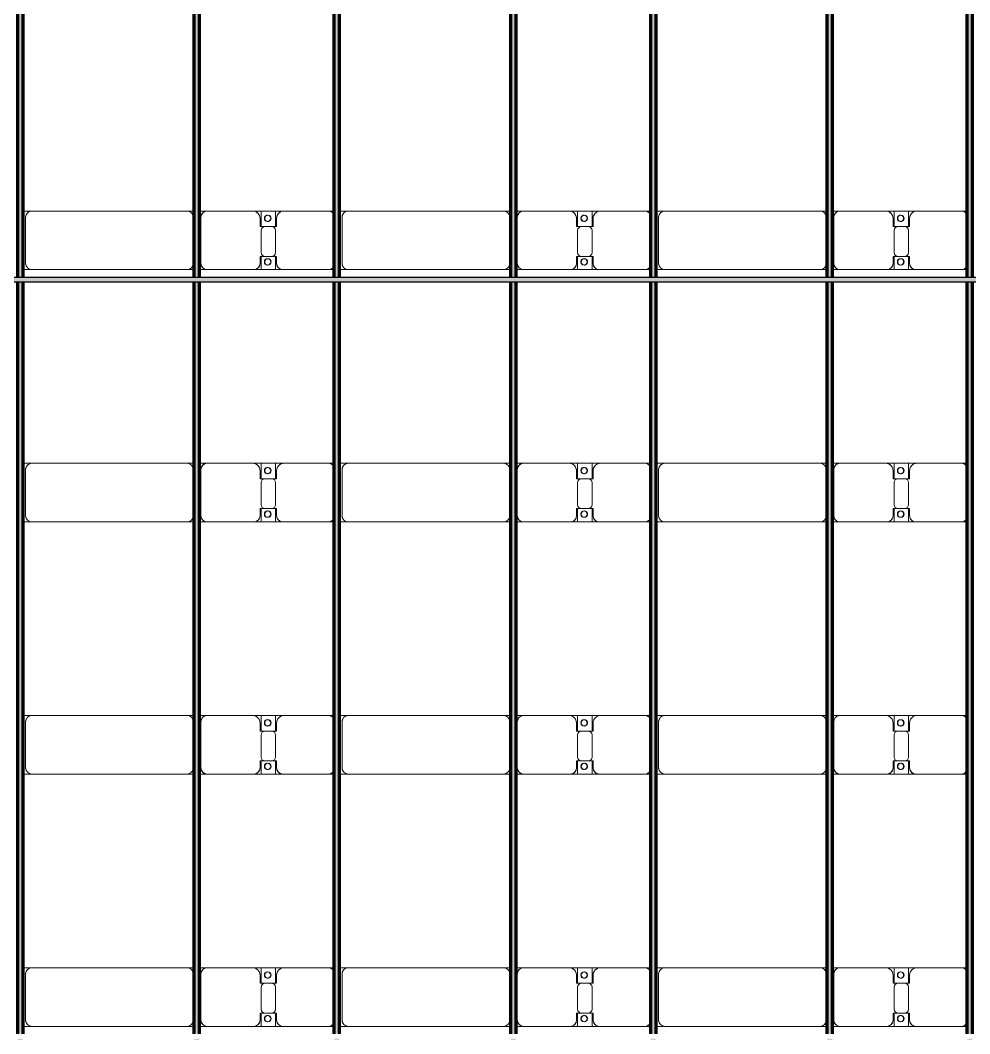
# Model space of a CAD drawing. Header units: millimetres. Extents: x -268744 to 115753, y -96240 to -10461.
# Drawn here: x -36310 to -28780, y -52607 to -44571 of the extents above; entities that cross this region are included whole.
import ezdxf

# ---------------------------------------------------------------- set-up
doc = ezdxf.new("R2010")
doc.units = ezdxf.units.MM
doc.layers.add('A-GENM', color=13, linetype='Continuous', lineweight=9)
doc.layers.add('S-BEAM', color=12, linetype='Continuous', lineweight=9)

# ---------------------------------------------------------------- blocks, each defined once
blk = doc.blocks.new('Dầm C52 - Hộp 40x60-V26-KHUNG KẾT CẤU BÈ PIN 1')
at = {"layer": 'S-BEAM', "lineweight": 25}
h = blk.add_hatch(color=4, dxfattribs=at)
h.paths.add_polyline_path([(-145811, -20), (-73437.3, -15.7), (-73437.3, 20), (-145811, 20), (-145811, -15.7)])
h.paths.add_polyline_path([(-72237.3, -20), (-593.6, -15.7), (-593.6, 20), (-72237.3, 20), (-72237.3, -15.7)])
h.paths.add_polyline_path([(606.4, -20), (72250.2, -15.7), (72250.2, 20), (606.4, 20), (606.4, -15.7)])
h.paths.add_polyline_path([(73450.2, -20), (144462.7, -15.7), (144462.7, 20), (73450.2, 20), (73450.2, -15.7)])
h.paths.add_polyline_path([(145662.7, -20), (145811, -15.7), (145811, 20), (145662.7, 20), (145662.7, -15.7)])
at = {"layer": 'S-BEAM', "color": 4, "lineweight": 25}
for p, q in [((73450.2, 20), (144462.7, 20)), ((144462.7, -20), (73450.2, -20))]:
    blk.add_line(p, q, dxfattribs=at)
blk = doc.blocks.new('Dầm C52 - Dầm C52-102502-KHUNG KẾT CẤU BÈ PIN 1')
at = {"layer": 'S-BEAM', "lineweight": 140}
h = blk.add_hatch(color=1, dxfattribs=at)
h.paths.add_polyline_path([(-25480.9, 20), (-25480.9, -20), (-25440.9, -20), (-25440.9, 20)])
h.paths.add_polyline_path([(-25400.9, 20), (-25400.9, -20), (-19440.9, -20), (-19443, 20), (-24983.5, 20)])
h.paths.add_polyline_path([(-19400.9, 20), (-19400.9, -20), (-13440.9, -20), (-13440.9, 20), (-18981.3, 20)])
h.paths.add_polyline_path([(-13400.9, -20), (-7440.9, -20), (-7440.9, 20), (-13400.9, 20)])
h.paths.add_polyline_path([(-7400.9, -20), (-1440.9, -20), (-1440.9, 20), (-7400.9, 20)])
h.paths.add_polyline_path([(-1400.9, -20), (4559.1, -20), (4559.1, 20), (-1400.9, 20)])
h.paths.add_polyline_path([(4599.1, 20), (4599.1, -20), (10559.1, -20), (10559.1, 20), (5027.2, 20)])
h.paths.add_polyline_path([(10599.1, -20), (16559.1, -20), (16559.1, 20), (10599.1, 20)])
h.paths.add_polyline_path([(16599.1, 20), (16599.1, -20), (22559.1, -20), (22559.1, 20), (17031.5, 20)])
h.paths.add_polyline_path([(22599.1, -20), (25259.1, -20), (25259.1, 20), (22599.1, 20)])
h.paths.add_polyline_path([(25299.1, -20), (25480.9, -20), (25480.9, 20), (25299.1, 20)])
at = {"layer": 'S-BEAM', "color": 1, "lineweight": 140}
for p, q in [((-7400.9, 20), (-1440.9, 20)), ((-1400.9, 20), (4559.1, 20)), ((-1440.9, -20), (-7400.9, -20)), ((4559.1, -20), (-1400.9, -20))]:
    blk.add_line(p, q, dxfattribs=at)
blk = doc.blocks.new('Dầm C52 - Dầm C52-102503-KHUNG KẾT CẤU BÈ PIN 1')
at = {"layer": 'S-BEAM', "lineweight": 140}
h = blk.add_hatch(color=1, dxfattribs=at)
h.paths.add_polyline_path([(-25480.9, 20), (-25480.9, -20), (-25440.9, -20), (-25440.9, 20)])
h.paths.add_polyline_path([(-25400.9, 20), (-25400.9, -20), (-19440.9, -20), (-19443, 20), (-24983.5, 20)])
h.paths.add_polyline_path([(-19400.9, 20), (-19400.9, -20), (-13440.9, -20), (-13440.9, 20), (-17596.2, 20)])
h.paths.add_polyline_path([(-13400.9, -20), (-7440.9, -20), (-7440.9, 20), (-13400.9, 20)])
h.paths.add_polyline_path([(-7400.9, -20), (-1440.9, -20), (-1440.9, 20), (-7400.9, 20)])
h.paths.add_polyline_path([(-1400.9, -20), (4559.1, -20), (4559.1, 20), (-1400.9, 20)])
h.paths.add_polyline_path([(4599.1, -20), (10559.1, -20), (10559.1, 20), (4599.1, 20)])
h.paths.add_polyline_path([(10599.1, 20), (10599.1, -20), (16559.1, -20), (16559.1, 20), (11952.8, 20)])
h.paths.add_polyline_path([(16599.1, -20), (22559.1, -20), (22559.1, 20), (16599.1, 20)])
h.paths.add_polyline_path([(22599.1, -20), (25259.1, -20), (25259.1, 20), (22599.1, 20)])
h.paths.add_polyline_path([(25299.1, -20), (25441.8, -20), (25441.8, 20), (25299.1, 20)])
at = {"layer": 'S-BEAM', "color": 1, "lineweight": 140}
for p, q in [((-7400.9, 20), (-1440.9, 20)), ((-1400.9, 20), (4559.1, 20)), ((-1440.9, -20), (-7400.9, -20)), ((4559.1, -20), (-1400.9, -20))]:
    blk.add_line(p, q, dxfattribs=at)
blk = doc.blocks.new('Dai phao do pin - DẢI PHAO ĐỠ PIN-V89-KHUNG KẾT CẤU BÈ PIN 1')
at = {"layer": 'A-GENM', "color": 7}
for p, q in [((-692.4, 241.6), (-620.3, 241.6)), ((-692.4, 241.6), (-620.3, 241.6)), ((610.3, 241.6), (-620.3, 241.6)), ((610.3, 241.6), (667.6, 241.6)), ((610.3, 241.6), (667.6, 241.6)), ((707.6, 241.6), (769.7, 241.6)), ((707.6, 241.6), (769.7, 241.6)), ((1129.7, 241.6), (769.7, 241.6)), ((1129.7, 241.6), (1312.2, 241.6)), ((1312.2, 241.6), (1129.7, 241.6)), ((1197.8, 241.6), (1380.3, 241.6)), ((1197.8, 116.2), (1197.8, 241.6)), ((1380.3, 241.6), (1197.8, 241.6)), ((1312.2, 241.6), (1312.2, 116.2)), ((1730.3, 241.6), (1380.3, 241.6)), ((1730.3, 241.6), (1777.6, 241.6)), ((1730.3, 241.6), (1777.6, 241.6)), ((1817.6, 241.6), (1889.7, 241.6)), ((1817.6, 241.6), (1889.7, 241.6)), ((3120.3, 241.6), (1889.7, 241.6)), ((3120.3, 241.6), (3177.6, 241.6)), ((3120.3, 241.6), (3177.6, 241.6)), ((3217.6, 241.6), (3279.7, 241.6)), ((3217.6, 241.6), (3279.7, 241.6)), ((3639.7, 241.6), (3279.7, 241.6)), ((3639.7, 241.6), (3822.2, 241.6)), ((3822.2, 241.6), (3639.7, 241.6)), ((3707.8, 241.6), (3890.3, 241.6)), ((3707.8, 116.2), (3707.8, 241.6)), ((3890.3, 241.6), (3707.8, 241.6)), ((3822.2, 241.6), (3822.2, 116.2)), ((4240.3, 241.6), (3890.3, 241.6)), ((4240.3, 241.6), (4287.6, 241.6)), ((4240.3, 241.6), (4287.6, 241.6)), ((4327.6, 241.6), (4399.7, 241.6)), ((4327.6, 241.6), (4399.7, 241.6)), ((5630.3, 241.6), (4399.7, 241.6)), ((5630.3, 241.6), (5687.6, 241.6)), ((5630.3, 241.6), (5687.6, 241.6)), ((5727.6, 241.6), (5789.7, 241.6)), ((5727.6, 241.6), (5789.7, 241.6)), ((6149.7, 241.6), (5789.7, 241.6)), ((6149.7, 241.6), (6332.2, 241.6)), ((6332.2, 241.6), (6149.7, 241.6)), ((6217.8, 241.6), (6400.3, 241.6)), ((6217.8, 116.2), (6217.8, 241.6)), ((6400.3, 241.6), (6217.8, 241.6)), ((6332.2, 241.6), (6332.2, 116.2)), ((6750.3, 241.6), (6400.3, 241.6)), ((6750.3, 241.6), (6797.6, 241.6)), ((6750.3, 241.6), (6797.6, 241.6)), ((-670.3, 191.6), (-670.3, -173.4)), ((660.3, -173.4), (660.3, 191.6)), ((719.7, 191.6), (719.7, -173.4)), ((1189.7, 118.2), (1189.7, 181.6)), ((1320.3, 181.6), (1320.3, 118.2)), ((1839.7, 191.6), (1839.7, -173.4)), ((3170.3, -173.4), (3170.3, 191.6)), ((3229.7, 191.6), (3229.7, -173.4)), ((3699.7, 118.2), (3699.7, 181.6)), ((3830.3, 181.6), (3830.3, 118.2)), ((4349.7, 191.6), (4349.7, -173.4)), ((5680.3, -173.4), (5680.3, 191.6)), ((5739.7, 191.6), (5739.7, -173.4)), ((6209.7, 118.2), (6209.7, 181.6)), ((6340.3, 181.6), (6340.3, 118.2)), ((1282.2, 118.2), (1189.7, 118.2)), ((1197.8, 88.2), (1197.8, -88.2)), ((1320.3, 118.2), (1227.8, 118.2)), ((1312.2, -88.2), (1312.2, 88.2)), ((3792.2, 118.2), (3699.7, 118.2)), ((3707.8, 88.2), (3707.8, -88.2)), ((3830.3, 118.2), (3737.8, 118.2)), ((3822.2, -88.2), (3822.2, 88.2)), ((6302.2, 118.2), (6209.7, 118.2)), ((6217.8, 88.2), (6217.8, -88.2)), ((6340.3, 118.2), (6247.8, 118.2)), ((6332.2, -88.2), (6332.2, 88.2)), ((1189.7, -173.4), (1189.7, -118.2)), ((1189.7, -118.2), (1282.2, -118.2)), ((1197.8, -223.4), (1197.8, -116.2)), ((1227.8, -118.2), (1320.3, -118.2)), ((1312.2, -116.2), (1312.2, -223.4)), ((1320.3, -118.2), (1320.3, -173.4)), ((3699.7, -173.4), (3699.7, -118.2)), ((3699.7, -118.2), (3792.2, -118.2)), ((3707.8, -223.4), (3707.8, -116.2)), ((3737.8, -118.2), (3830.3, -118.2)), ((3822.2, -116.2), (3822.2, -223.4)), ((3830.3, -118.2), (3830.3, -173.4)), ((6209.7, -173.4), (6209.7, -118.2)), ((6209.7, -118.2), (6302.2, -118.2)), ((6217.8, -223.4), (6217.8, -116.2)), ((6247.8, -118.2), (6340.3, -118.2)), ((6332.2, -116.2), (6332.2, -223.4)), ((6340.3, -118.2), (6340.3, -173.4)), ((-620.3, -223.4), (-692.4, -223.4)), ((-620.3, -223.4), (-692.4, -223.4)), ((-620.3, -223.4), (610.3, -223.4)), ((667.6, -223.4), (610.3, -223.4)), ((667.6, -223.4), (610.3, -223.4)), ((769.7, -223.4), (707.6, -223.4)), ((769.7, -223.4), (707.6, -223.4)), ((769.7, -223.4), (1139.7, -223.4)), ((1312.2, -223.4), (1139.7, -223.4)), ((1139.7, -223.4), (1312.2, -223.4)), ((1370.3, -223.4), (1197.8, -223.4)), ((1197.8, -223.4), (1370.3, -223.4)), ((1370.3, -223.4), (1730.3, -223.4)), ((1777.6, -223.4), (1730.3, -223.4)), ((1777.6, -223.4), (1730.3, -223.4)), ((1889.7, -223.4), (1817.6, -223.4)), ((1889.7, -223.4), (1817.6, -223.4)), ((1889.7, -223.4), (3120.3, -223.4)), ((3177.6, -223.4), (3120.3, -223.4)), ((3177.6, -223.4), (3120.3, -223.4)), ((3279.7, -223.4), (3217.6, -223.4)), ((3279.7, -223.4), (3217.6, -223.4)), ((3279.7, -223.4), (3649.7, -223.4)), ((3822.2, -223.4), (3649.7, -223.4)), ((3649.7, -223.4), (3822.2, -223.4)), ((3880.3, -223.4), (3707.8, -223.4)), ((3707.8, -223.4), (3880.3, -223.4)), ((3880.3, -223.4), (4240.3, -223.4)), ((4287.6, -223.4), (4240.3, -223.4)), ((4287.6, -223.4), (4240.3, -223.4)), ((4399.7, -223.4), (4327.6, -223.4)), ((4399.7, -223.4), (4327.6, -223.4)), ((4399.7, -223.4), (5630.3, -223.4)), ((5687.6, -223.4), (5630.3, -223.4)), ((5687.6, -223.4), (5630.3, -223.4)), ((5789.7, -223.4), (5727.6, -223.4)), ((5789.7, -223.4), (5727.6, -223.4)), ((5789.7, -223.4), (6159.7, -223.4)), ((6332.2, -223.4), (6159.7, -223.4)), ((6159.7, -223.4), (6332.2, -223.4)), ((6390.3, -223.4), (6217.8, -223.4)), ((6217.8, -223.4), (6390.3, -223.4)), ((6390.3, -223.4), (6750.3, -223.4)), ((6797.6, -223.4), (6750.3, -223.4)), ((6797.6, -223.4), (6750.3, -223.4))]:
    blk.add_line(p, q, dxfattribs=at)
for centre, radius, start, end in [((-620.3, 191.6), 50, 90, 180), ((610.3, 191.6), 50, 360, 90), ((610.3, 191.6), 50, 60, 90), ((769.7, 191.6), 50, 90, 180), ((1129.7, 181.6), 60, 360, 90), ((1380.3, 181.6), 60, 90, 180), ((1730.3, 191.6), 50, 30, 90), ((1889.7, 191.6), 50, 90, 180), ((3120.3, 191.6), 50, 360, 90), ((3120.3, 191.6), 50, 60, 90), ((3279.7, 191.6), 50, 90, 180), ((3639.7, 181.6), 60, 360, 90), ((3890.3, 181.6), 60, 90, 180), ((4240.3, 191.6), 50, 30, 90), ((4399.7, 191.6), 50, 90, 180), ((5630.3, 191.6), 50, 360, 90), ((5630.3, 191.6), 50, 60, 90), ((5789.7, 191.6), 50, 90, 180), ((6149.7, 181.6), 60, 360, 90), ((6400.3, 181.6), 60, 90, 180), ((6750.3, 191.6), 50, 30, 90), ((-620.3, 191.6), 50, 150, 180), ((-620.3, 191.6), 50, 105, 135), ((610.3, 191.6), 50, 15, 30), ((769.7, 191.6), 50, 105, 180), ((1129.7, 181.6), 60, 360, 60), ((1248.6, 183.2), 25, 360, 180), ((1248.6, 183.2), 25, 180, 360), ((1248.6, 183.2), 25, 360, 165), ((1251.4, 183.2), 25, 0, 180), ((1251.4, 183.2), 25, 90, 180), ((1251.4, 183.2), 25, 180, 360), ((1251.4, 183.2), 25, 180, 300), ((1248.6, 183.2), 25, 210, 360), ((1251.4, 183.2), 25, 15, 75), ((1251.4, 183.2), 25, 330, 345), ((1380.3, 181.6), 60, 120, 180), ((1730.3, 191.6), 50, 30, 75), ((1889.7, 191.6), 50, 150, 180), ((1889.7, 191.6), 50, 105, 135), ((3120.3, 191.6), 50, 15, 30), ((3279.7, 191.6), 50, 105, 180), ((3639.7, 181.6), 60, 360, 60), ((3758.6, 183.2), 25, 0, 180), ((3758.6, 183.2), 25, 180, 0), ((3758.6, 183.2), 25, 360, 165), ((3761.4, 183.2), 25, 0, 180), ((3761.4, 183.2), 25, 90, 180), ((3761.4, 183.2), 25, 180, 0), ((3761.4, 183.2), 25, 180, 300), ((3758.6, 183.2), 25, 210, 360), ((3761.4, 183.2), 25, 15, 75), ((3761.4, 183.2), 25, 330, 345), ((3890.3, 181.6), 60, 120, 180), ((4240.3, 191.6), 50, 30, 75), ((4399.7, 191.6), 50, 150, 180), ((4399.7, 191.6), 50, 105, 135), ((5630.3, 191.6), 50, 15, 30), ((5789.7, 191.6), 50, 105, 180), ((6149.7, 181.6), 60, 360, 60), ((6268.6, 183.2), 25, 0, 180), ((6268.6, 183.2), 25, 180, 0), ((6268.6, 183.2), 25, 0, 165), ((6271.4, 183.2), 25, 0, 180), ((6271.4, 183.2), 25, 90, 180), ((6271.4, 183.2), 25, 180, 360), ((6271.4, 183.2), 25, 180, 300), ((6268.6, 183.2), 25, 210, 0), ((6271.4, 183.2), 25, 15, 75), ((6271.4, 183.2), 25, 330, 345), ((6400.3, 181.6), 60, 120, 180), ((6750.3, 191.6), 50, 30, 75), ((1227.8, 88.2), 30, 90, 180), ((1282.2, 88.2), 30, 360, 90), ((3737.8, 88.2), 30, 90, 180), ((3792.2, 88.2), 30, 360, 90), ((6247.8, 88.2), 30, 90, 180), ((6302.2, 88.2), 30, 360, 90), ((1227.8, -88.2), 30, 180, 270), ((1248.6, -161.8), 25, 0, 180), ((1248.6, -161.8), 25, 105, 165), ((1251.4, -161.8), 25, 0, 180), ((1251.4, -161.8), 25, 105, 180), ((1248.6, -161.8), 25, 360, 75), ((1251.4, -161.8), 25, 15, 75), ((1282.2, -88.2), 30, 270, 360), ((3737.8, -88.2), 30, 180, 270), ((3758.6, -161.8), 25, 0, 180), ((3758.6, -161.8), 25, 105, 165), ((3761.4, -161.8), 25, 0, 180), ((3761.4, -161.8), 25, 105, 180), ((3758.6, -161.8), 25, 0, 75), ((3761.4, -161.8), 25, 15, 75), ((3792.2, -88.2), 30, 270, 360), ((6247.8, -88.2), 30, 180, 270), ((6268.6, -161.8), 25, 0, 180), ((6268.6, -161.8), 25, 105, 165), ((6271.4, -161.8), 25, 360, 180), ((6271.4, -161.8), 25, 105, 180), ((6268.6, -161.8), 25, 0, 75), ((6271.4, -161.8), 25, 15, 75), ((6302.2, -88.2), 30, 270, 0), ((-620.3, -173.4), 50, 180, 270), ((-620.3, -173.4), 50, 180, 210), ((-620.3, -173.4), 50, 240, 270), ((610.3, -173.4), 50, 270, 360), ((610.3, -173.4), 50, 285, 300), ((610.3, -173.4), 50, 330, 360), ((769.7, -173.4), 50, 180, 270), ((769.7, -173.4), 50, 180, 255), ((1139.7, -173.4), 50, 270, 360), ((1139.7, -173.4), 50, 285, 360), ((1248.6, -161.8), 25, 180, 0), ((1248.6, -161.8), 25, 195, 0), ((1251.4, -161.8), 25, 180, 0), ((1251.4, -161.8), 25, 180, 270), ((1251.4, -161.8), 25, 285, 345), ((1370.3, -173.4), 50, 180, 270), ((1370.3, -173.4), 50, 180, 255), ((1730.3, -173.4), 50, 270, 330), ((1730.3, -173.4), 50, 285, 330), ((1889.7, -173.4), 50, 180, 270), ((1889.7, -173.4), 50, 180, 210), ((1889.7, -173.4), 50, 240, 270), ((3120.3, -173.4), 50, 270, 360), ((3120.3, -173.4), 50, 285, 300), ((3120.3, -173.4), 50, 330, 360), ((3279.7, -173.4), 50, 180, 270), ((3279.7, -173.4), 50, 180, 255), ((3649.7, -173.4), 50, 270, 0), ((3649.7, -173.4), 50, 285, 0), ((3758.6, -161.8), 25, 180, 0), ((3758.6, -161.8), 25, 195, 0), ((3761.4, -161.8), 25, 180, 0), ((3761.4, -161.8), 25, 180, 270), ((3761.4, -161.8), 25, 285, 345), ((3880.3, -173.4), 50, 180, 270), ((3880.3, -173.4), 50, 180, 255), ((4240.3, -173.4), 50, 270, 330), ((4240.3, -173.4), 50, 285, 330), ((4399.7, -173.4), 50, 180, 270), ((4399.7, -173.4), 50, 180, 210), ((4399.7, -173.4), 50, 240, 270), ((5630.3, -173.4), 50, 270, 360), ((5630.3, -173.4), 50, 285, 300), ((5630.3, -173.4), 50, 330, 360), ((5789.7, -173.4), 50, 180, 270), ((5789.7, -173.4), 50, 180, 255), ((6159.7, -173.4), 50, 270, 360), ((6159.7, -173.4), 50, 285, 360), ((6268.6, -161.8), 25, 180, 0), ((6268.6, -161.8), 25, 195, 0), ((6271.4, -161.8), 25, 180, 360), ((6271.4, -161.8), 25, 180, 270), ((6271.4, -161.8), 25, 285, 345), ((6390.3, -173.4), 50, 180, 270), ((6390.3, -173.4), 50, 180, 255), ((6750.3, -173.4), 50, 270, 330), ((6750.3, -173.4), 50, 285, 330)]:
    blk.add_arc(centre, radius, start, end, dxfattribs=at)
blk = doc.blocks.new('Dai phao do pin - DẢI PHAO ĐỠ PIN-V90-KHUNG KẾT CẤU BÈ PIN 1')
at = {"layer": 'A-GENM', "color": 7}
for p, q in [((-692.4, 241.6), (-620.3, 241.6)), ((-692.4, 241.6), (-620.3, 241.6)), ((610.3, 241.6), (-620.3, 241.6)), ((610.3, 241.6), (667.6, 241.6)), ((610.3, 241.6), (667.6, 241.6)), ((707.6, 241.6), (769.7, 241.6)), ((707.6, 241.6), (769.7, 241.6)), ((1129.7, 241.6), (769.7, 241.6)), ((1129.7, 241.6), (1312.2, 241.6)), ((1312.2, 241.6), (1129.7, 241.6)), ((1197.8, 241.6), (1380.3, 241.6)), ((1197.8, 116.2), (1197.8, 241.6)), ((1380.3, 241.6), (1197.8, 241.6)), ((1312.2, 241.6), (1312.2, 116.2)), ((1730.3, 241.6), (1380.3, 241.6)), ((1730.3, 241.6), (1777.6, 241.6)), ((1730.3, 241.6), (1777.6, 241.6)), ((1817.6, 241.6), (1889.7, 241.6)), ((1817.6, 241.6), (1889.7, 241.6)), ((3120.3, 241.6), (1889.7, 241.6)), ((3120.3, 241.6), (3177.6, 241.6)), ((3120.3, 241.6), (3177.6, 241.6)), ((3217.6, 241.6), (3279.7, 241.6)), ((3217.6, 241.6), (3279.7, 241.6)), ((3639.7, 241.6), (3279.7, 241.6)), ((3639.7, 241.6), (3822.2, 241.6)), ((3822.2, 241.6), (3639.7, 241.6)), ((3707.8, 241.6), (3890.3, 241.6)), ((3707.8, 116.2), (3707.8, 241.6)), ((3890.3, 241.6), (3707.8, 241.6)), ((3822.2, 241.6), (3822.2, 116.2)), ((4240.3, 241.6), (3890.3, 241.6)), ((4240.3, 241.6), (4287.6, 241.6)), ((4240.3, 241.6), (4287.6, 241.6)), ((4327.6, 241.6), (4399.7, 241.6)), ((4327.6, 241.6), (4399.7, 241.6)), ((5630.3, 241.6), (4399.7, 241.6)), ((5630.3, 241.6), (5687.6, 241.6)), ((5630.3, 241.6), (5687.6, 241.6)), ((5727.6, 241.6), (5789.7, 241.6)), ((5727.6, 241.6), (5789.7, 241.6)), ((6149.7, 241.6), (5789.7, 241.6)), ((6149.7, 241.6), (6332.2, 241.6)), ((6332.2, 241.6), (6149.7, 241.6)), ((6217.8, 241.6), (6400.3, 241.6)), ((6217.8, 116.2), (6217.8, 241.6)), ((6400.3, 241.6), (6217.8, 241.6)), ((6332.2, 241.6), (6332.2, 116.2)), ((6750.3, 241.6), (6400.3, 241.6)), ((6750.3, 241.6), (6797.6, 241.6)), ((6750.3, 241.6), (6797.6, 241.6)), ((-670.3, 191.6), (-670.3, -173.4)), ((660.3, -173.4), (660.3, 191.6)), ((719.7, 191.6), (719.7, -173.4)), ((1189.7, 118.2), (1189.7, 181.6)), ((1320.3, 181.6), (1320.3, 118.2)), ((1839.7, 191.6), (1839.7, -173.4)), ((3170.3, -173.4), (3170.3, 191.6)), ((3229.7, 191.6), (3229.7, -173.4)), ((3699.7, 118.2), (3699.7, 181.6)), ((3830.3, 181.6), (3830.3, 118.2)), ((4349.7, 191.6), (4349.7, -173.4)), ((5680.3, -173.4), (5680.3, 191.6)), ((5739.7, 191.6), (5739.7, -173.4)), ((6209.7, 118.2), (6209.7, 181.6)), ((6340.3, 181.6), (6340.3, 118.2)), ((1282.2, 118.2), (1189.7, 118.2)), ((1197.8, 88.2), (1197.8, -88.2)), ((1320.3, 118.2), (1227.8, 118.2)), ((1312.2, -88.2), (1312.2, 88.2)), ((3792.2, 118.2), (3699.7, 118.2)), ((3707.8, 88.2), (3707.8, -88.2)), ((3830.3, 118.2), (3737.8, 118.2)), ((3822.2, -88.2), (3822.2, 88.2)), ((6302.2, 118.2), (6209.7, 118.2)), ((6217.8, 88.2), (6217.8, -88.2)), ((6340.3, 118.2), (6247.8, 118.2)), ((6332.2, -88.2), (6332.2, 88.2)), ((1189.7, -173.4), (1189.7, -118.2)), ((1189.7, -118.2), (1282.2, -118.2)), ((1197.8, -223.4), (1197.8, -116.2)), ((1227.8, -118.2), (1320.3, -118.2)), ((1312.2, -116.2), (1312.2, -223.4)), ((1320.3, -118.2), (1320.3, -173.4)), ((3699.7, -173.4), (3699.7, -118.2)), ((3699.7, -118.2), (3792.2, -118.2)), ((3707.8, -223.4), (3707.8, -116.2)), ((3737.8, -118.2), (3830.3, -118.2)), ((3822.2, -116.2), (3822.2, -223.4)), ((3830.3, -118.2), (3830.3, -173.4)), ((6209.7, -173.4), (6209.7, -118.2)), ((6209.7, -118.2), (6302.2, -118.2)), ((6217.8, -223.4), (6217.8, -116.2)), ((6247.8, -118.2), (6340.3, -118.2)), ((6332.2, -116.2), (6332.2, -223.4)), ((6340.3, -118.2), (6340.3, -173.4)), ((-620.3, -223.4), (-692.4, -223.4)), ((-620.3, -223.4), (-692.4, -223.4)), ((-620.3, -223.4), (610.3, -223.4)), ((667.6, -223.4), (610.3, -223.4)), ((667.6, -223.4), (610.3, -223.4)), ((769.7, -223.4), (707.6, -223.4)), ((769.7, -223.4), (707.6, -223.4)), ((769.7, -223.4), (1139.7, -223.4)), ((1312.2, -223.4), (1139.7, -223.4)), ((1139.7, -223.4), (1312.2, -223.4)), ((1370.3, -223.4), (1197.8, -223.4)), ((1197.8, -223.4), (1370.3, -223.4)), ((1370.3, -223.4), (1730.3, -223.4)), ((1777.6, -223.4), (1730.3, -223.4)), ((1777.6, -223.4), (1730.3, -223.4)), ((1889.7, -223.4), (1817.6, -223.4)), ((1889.7, -223.4), (1817.6, -223.4)), ((1889.7, -223.4), (3120.3, -223.4)), ((3177.6, -223.4), (3120.3, -223.4)), ((3177.6, -223.4), (3120.3, -223.4)), ((3279.7, -223.4), (3217.6, -223.4)), ((3279.7, -223.4), (3217.6, -223.4)), ((3279.7, -223.4), (3649.7, -223.4)), ((3822.2, -223.4), (3649.7, -223.4)), ((3649.7, -223.4), (3822.2, -223.4)), ((3880.3, -223.4), (3707.8, -223.4)), ((3707.8, -223.4), (3880.3, -223.4)), ((3880.3, -223.4), (4240.3, -223.4)), ((4287.6, -223.4), (4240.3, -223.4)), ((4287.6, -223.4), (4240.3, -223.4)), ((4399.7, -223.4), (4327.6, -223.4)), ((4399.7, -223.4), (4327.6, -223.4)), ((4399.7, -223.4), (5630.3, -223.4)), ((5687.6, -223.4), (5630.3, -223.4)), ((5687.6, -223.4), (5630.3, -223.4)), ((5789.7, -223.4), (5727.6, -223.4)), ((5789.7, -223.4), (5727.6, -223.4)), ((5789.7, -223.4), (6159.7, -223.4)), ((6332.2, -223.4), (6159.7, -223.4)), ((6159.7, -223.4), (6332.2, -223.4)), ((6390.3, -223.4), (6217.8, -223.4)), ((6217.8, -223.4), (6390.3, -223.4)), ((6390.3, -223.4), (6750.3, -223.4)), ((6797.6, -223.4), (6750.3, -223.4)), ((6797.6, -223.4), (6750.3, -223.4))]:
    blk.add_line(p, q, dxfattribs=at)
for centre, radius, start, end in [((-620.3, 191.6), 50, 90, 180), ((610.3, 191.6), 50, 360, 90), ((610.3, 191.6), 50, 60, 90), ((769.7, 191.6), 50, 90, 180), ((1129.7, 181.6), 60, 360, 90), ((1380.3, 181.6), 60, 90, 180), ((1730.3, 191.6), 50, 30, 90), ((1889.7, 191.6), 50, 90, 180), ((3120.3, 191.6), 50, 360, 90), ((3120.3, 191.6), 50, 60, 90), ((3279.7, 191.6), 50, 90, 180), ((3639.7, 181.6), 60, 360, 90), ((3890.3, 181.6), 60, 90, 180), ((4240.3, 191.6), 50, 30, 90), ((4399.7, 191.6), 50, 90, 180), ((5630.3, 191.6), 50, 360, 90), ((5630.3, 191.6), 50, 60, 90), ((5789.7, 191.6), 50, 90, 180), ((6149.7, 181.6), 60, 360, 90), ((6400.3, 181.6), 60, 90, 180), ((6750.3, 191.6), 50, 30, 90), ((-620.3, 191.6), 50, 150, 180), ((-620.3, 191.6), 50, 105, 135), ((610.3, 191.6), 50, 15, 30), ((769.7, 191.6), 50, 105, 180), ((1129.7, 181.6), 60, 360, 60), ((1248.6, 183.2), 25, 360, 180), ((1248.6, 183.2), 25, 180, 360), ((1248.6, 183.2), 25, 360, 165), ((1251.4, 183.2), 25, 0, 180), ((1251.4, 183.2), 25, 90, 180), ((1251.4, 183.2), 25, 180, 360), ((1251.4, 183.2), 25, 180, 300), ((1248.6, 183.2), 25, 210, 360), ((1251.4, 183.2), 25, 15, 75), ((1251.4, 183.2), 25, 330, 345), ((1380.3, 181.6), 60, 120, 180), ((1730.3, 191.6), 50, 30, 75), ((1889.7, 191.6), 50, 150, 180), ((1889.7, 191.6), 50, 105, 135), ((3120.3, 191.6), 50, 15, 30), ((3279.7, 191.6), 50, 105, 180), ((3639.7, 181.6), 60, 360, 60), ((3758.6, 183.2), 25, 0, 180), ((3758.6, 183.2), 25, 180, 0), ((3758.6, 183.2), 25, 360, 165), ((3761.4, 183.2), 25, 0, 180), ((3761.4, 183.2), 25, 90, 180), ((3761.4, 183.2), 25, 180, 0), ((3761.4, 183.2), 25, 180, 300), ((3758.6, 183.2), 25, 210, 360), ((3761.4, 183.2), 25, 15, 75), ((3761.4, 183.2), 25, 330, 345), ((3890.3, 181.6), 60, 120, 180), ((4240.3, 191.6), 50, 30, 75), ((4399.7, 191.6), 50, 150, 180), ((4399.7, 191.6), 50, 105, 135), ((5630.3, 191.6), 50, 15, 30), ((5789.7, 191.6), 50, 105, 180), ((6149.7, 181.6), 60, 360, 60), ((6268.6, 183.2), 25, 0, 180), ((6268.6, 183.2), 25, 180, 0), ((6268.6, 183.2), 25, 0, 165), ((6271.4, 183.2), 25, 0, 180), ((6271.4, 183.2), 25, 90, 180), ((6271.4, 183.2), 25, 180, 360), ((6271.4, 183.2), 25, 180, 300), ((6268.6, 183.2), 25, 210, 0), ((6271.4, 183.2), 25, 15, 75), ((6271.4, 183.2), 25, 330, 345), ((6400.3, 181.6), 60, 120, 180), ((6750.3, 191.6), 50, 30, 75), ((1227.8, 88.2), 30, 90, 180), ((1282.2, 88.2), 30, 360, 90), ((3737.8, 88.2), 30, 90, 180), ((3792.2, 88.2), 30, 360, 90), ((6247.8, 88.2), 30, 90, 180), ((6302.2, 88.2), 30, 360, 90), ((1227.8, -88.2), 30, 180, 270), ((1248.6, -161.8), 25, 0, 180), ((1248.6, -161.8), 25, 105, 165), ((1251.4, -161.8), 25, 0, 180), ((1251.4, -161.8), 25, 105, 180), ((1248.6, -161.8), 25, 360, 75), ((1251.4, -161.8), 25, 15, 75), ((1282.2, -88.2), 30, 270, 360), ((3737.8, -88.2), 30, 180, 270), ((3758.6, -161.8), 25, 0, 180), ((3758.6, -161.8), 25, 105, 165), ((3761.4, -161.8), 25, 0, 180), ((3761.4, -161.8), 25, 105, 180), ((3758.6, -161.8), 25, 0, 75), ((3761.4, -161.8), 25, 15, 75), ((3792.2, -88.2), 30, 270, 360), ((6247.8, -88.2), 30, 180, 270), ((6268.6, -161.8), 25, 0, 180), ((6268.6, -161.8), 25, 105, 165), ((6271.4, -161.8), 25, 360, 180), ((6271.4, -161.8), 25, 105, 180), ((6268.6, -161.8), 25, 0, 75), ((6271.4, -161.8), 25, 15, 75), ((6302.2, -88.2), 30, 270, 0), ((-620.3, -173.4), 50, 180, 270), ((-620.3, -173.4), 50, 180, 210), ((-620.3, -173.4), 50, 240, 270), ((610.3, -173.4), 50, 270, 360), ((610.3, -173.4), 50, 285, 300), ((610.3, -173.4), 50, 330, 360), ((769.7, -173.4), 50, 180, 270), ((769.7, -173.4), 50, 180, 255), ((1139.7, -173.4), 50, 270, 360), ((1139.7, -173.4), 50, 285, 360), ((1248.6, -161.8), 25, 180, 0), ((1248.6, -161.8), 25, 195, 0), ((1251.4, -161.8), 25, 180, 0), ((1251.4, -161.8), 25, 180, 270), ((1251.4, -161.8), 25, 285, 345), ((1370.3, -173.4), 50, 180, 270), ((1370.3, -173.4), 50, 180, 255), ((1730.3, -173.4), 50, 270, 330), ((1730.3, -173.4), 50, 285, 330), ((1889.7, -173.4), 50, 180, 270), ((1889.7, -173.4), 50, 180, 210), ((1889.7, -173.4), 50, 240, 270), ((3120.3, -173.4), 50, 270, 360), ((3120.3, -173.4), 50, 285, 300), ((3120.3, -173.4), 50, 330, 360), ((3279.7, -173.4), 50, 180, 270), ((3279.7, -173.4), 50, 180, 255), ((3649.7, -173.4), 50, 270, 0), ((3649.7, -173.4), 50, 285, 0), ((3758.6, -161.8), 25, 180, 0), ((3758.6, -161.8), 25, 195, 0), ((3761.4, -161.8), 25, 180, 0), ((3761.4, -161.8), 25, 180, 270), ((3761.4, -161.8), 25, 285, 345), ((3880.3, -173.4), 50, 180, 270), ((3880.3, -173.4), 50, 180, 255), ((4240.3, -173.4), 50, 270, 330), ((4240.3, -173.4), 50, 285, 330), ((4399.7, -173.4), 50, 180, 270), ((4399.7, -173.4), 50, 180, 210), ((4399.7, -173.4), 50, 240, 270), ((5630.3, -173.4), 50, 270, 360), ((5630.3, -173.4), 50, 285, 300), ((5630.3, -173.4), 50, 330, 360), ((5789.7, -173.4), 50, 180, 270), ((5789.7, -173.4), 50, 180, 255), ((6159.7, -173.4), 50, 270, 360), ((6159.7, -173.4), 50, 285, 360), ((6268.6, -161.8), 25, 180, 0), ((6268.6, -161.8), 25, 195, 0), ((6271.4, -161.8), 25, 180, 360), ((6271.4, -161.8), 25, 180, 270), ((6271.4, -161.8), 25, 285, 345), ((6390.3, -173.4), 50, 180, 270), ((6390.3, -173.4), 50, 180, 255), ((6750.3, -173.4), 50, 270, 330), ((6750.3, -173.4), 50, 285, 330)]:
    blk.add_arc(centre, radius, start, end, dxfattribs=at)
blk = doc.blocks.new('Dai phao do pin - DẢI PHAO ĐỠ PIN-V91-KHUNG KẾT CẤU BÈ PIN 1')
at = {"layer": 'A-GENM', "color": 7}
for p, q in [((-692.4, 241.6), (-620.3, 241.6)), ((-692.4, 241.6), (-620.3, 241.6)), ((610.3, 241.6), (-620.3, 241.6)), ((610.3, 241.6), (667.6, 241.6)), ((610.3, 241.6), (667.6, 241.6)), ((707.6, 241.6), (769.7, 241.6)), ((707.6, 241.6), (769.7, 241.6)), ((1129.7, 241.6), (769.7, 241.6)), ((1129.7, 241.6), (1312.2, 241.6)), ((1312.2, 241.6), (1129.7, 241.6)), ((1197.8, 241.6), (1380.3, 241.6)), ((1197.8, 116.2), (1197.8, 241.6)), ((1380.3, 241.6), (1197.8, 241.6)), ((1312.2, 241.6), (1312.2, 116.2)), ((1730.3, 241.6), (1380.3, 241.6)), ((1730.3, 241.6), (1777.6, 241.6)), ((1730.3, 241.6), (1777.6, 241.6)), ((1817.6, 241.6), (1889.7, 241.6)), ((1817.6, 241.6), (1889.7, 241.6)), ((3120.3, 241.6), (1889.7, 241.6)), ((3120.3, 241.6), (3177.6, 241.6)), ((3120.3, 241.6), (3177.6, 241.6)), ((3217.6, 241.6), (3279.7, 241.6)), ((3217.6, 241.6), (3279.7, 241.6)), ((3639.7, 241.6), (3279.7, 241.6)), ((3639.7, 241.6), (3822.2, 241.6)), ((3822.2, 241.6), (3639.7, 241.6)), ((3707.8, 241.6), (3890.3, 241.6)), ((3707.8, 116.2), (3707.8, 241.6)), ((3890.3, 241.6), (3707.8, 241.6)), ((3822.2, 241.6), (3822.2, 116.2)), ((4240.3, 241.6), (3890.3, 241.6)), ((4240.3, 241.6), (4287.6, 241.6)), ((4240.3, 241.6), (4287.6, 241.6)), ((4327.6, 241.6), (4399.7, 241.6)), ((4327.6, 241.6), (4399.7, 241.6)), ((5630.3, 241.6), (4399.7, 241.6)), ((5630.3, 241.6), (5687.6, 241.6)), ((5630.3, 241.6), (5687.6, 241.6)), ((5727.6, 241.6), (5789.7, 241.6)), ((5727.6, 241.6), (5789.7, 241.6)), ((6149.7, 241.6), (5789.7, 241.6)), ((6149.7, 241.6), (6332.2, 241.6)), ((6332.2, 241.6), (6149.7, 241.6)), ((6217.8, 241.6), (6400.3, 241.6)), ((6217.8, 116.2), (6217.8, 241.6)), ((6400.3, 241.6), (6217.8, 241.6)), ((6332.2, 241.6), (6332.2, 116.2)), ((6750.3, 241.6), (6400.3, 241.6)), ((6750.3, 241.6), (6797.6, 241.6)), ((6750.3, 241.6), (6797.6, 241.6)), ((-670.3, 191.6), (-670.3, -173.4)), ((660.3, -173.4), (660.3, 191.6)), ((719.7, 191.6), (719.7, -173.4)), ((1189.7, 118.2), (1189.7, 181.6)), ((1320.3, 181.6), (1320.3, 118.2)), ((1839.7, 191.6), (1839.7, -173.4)), ((3170.3, -173.4), (3170.3, 191.6)), ((3229.7, 191.6), (3229.7, -173.4)), ((3699.7, 118.2), (3699.7, 181.6)), ((3830.3, 181.6), (3830.3, 118.2)), ((4349.7, 191.6), (4349.7, -173.4)), ((5680.3, -173.4), (5680.3, 191.6)), ((5739.7, 191.6), (5739.7, -173.4)), ((6209.7, 118.2), (6209.7, 181.6)), ((6340.3, 181.6), (6340.3, 118.2)), ((1282.2, 118.2), (1189.7, 118.2)), ((1197.8, 88.2), (1197.8, -88.2)), ((1320.3, 118.2), (1227.8, 118.2)), ((1312.2, -88.2), (1312.2, 88.2)), ((3792.2, 118.2), (3699.7, 118.2)), ((3707.8, 88.2), (3707.8, -88.2)), ((3830.3, 118.2), (3737.8, 118.2)), ((3822.2, -88.2), (3822.2, 88.2)), ((6302.2, 118.2), (6209.7, 118.2)), ((6217.8, 88.2), (6217.8, -88.2)), ((6340.3, 118.2), (6247.8, 118.2)), ((6332.2, -88.2), (6332.2, 88.2)), ((1189.7, -173.4), (1189.7, -118.2)), ((1189.7, -118.2), (1282.2, -118.2)), ((1197.8, -223.4), (1197.8, -116.2)), ((1227.8, -118.2), (1320.3, -118.2)), ((1312.2, -116.2), (1312.2, -223.4)), ((1320.3, -118.2), (1320.3, -173.4)), ((3699.7, -173.4), (3699.7, -118.2)), ((3699.7, -118.2), (3792.2, -118.2)), ((3707.8, -223.4), (3707.8, -116.2)), ((3737.8, -118.2), (3830.3, -118.2)), ((3822.2, -116.2), (3822.2, -223.4)), ((3830.3, -118.2), (3830.3, -173.4)), ((6209.7, -173.4), (6209.7, -118.2)), ((6209.7, -118.2), (6302.2, -118.2)), ((6217.8, -223.4), (6217.8, -116.2)), ((6247.8, -118.2), (6340.3, -118.2)), ((6332.2, -116.2), (6332.2, -223.4)), ((6340.3, -118.2), (6340.3, -173.4)), ((-620.3, -223.4), (-692.4, -223.4)), ((-620.3, -223.4), (-692.4, -223.4)), ((-620.3, -223.4), (610.3, -223.4)), ((667.6, -223.4), (610.3, -223.4)), ((667.6, -223.4), (610.3, -223.4)), ((769.7, -223.4), (707.6, -223.4)), ((769.7, -223.4), (707.6, -223.4)), ((769.7, -223.4), (1139.7, -223.4)), ((1312.2, -223.4), (1139.7, -223.4)), ((1139.7, -223.4), (1312.2, -223.4)), ((1370.3, -223.4), (1197.8, -223.4)), ((1197.8, -223.4), (1370.3, -223.4)), ((1370.3, -223.4), (1730.3, -223.4)), ((1777.6, -223.4), (1730.3, -223.4)), ((1777.6, -223.4), (1730.3, -223.4)), ((1889.7, -223.4), (1817.6, -223.4)), ((1889.7, -223.4), (1817.6, -223.4)), ((1889.7, -223.4), (3120.3, -223.4)), ((3177.6, -223.4), (3120.3, -223.4)), ((3177.6, -223.4), (3120.3, -223.4)), ((3279.7, -223.4), (3217.6, -223.4)), ((3279.7, -223.4), (3217.6, -223.4)), ((3279.7, -223.4), (3649.7, -223.4)), ((3822.2, -223.4), (3649.7, -223.4)), ((3649.7, -223.4), (3822.2, -223.4)), ((3880.3, -223.4), (3707.8, -223.4)), ((3707.8, -223.4), (3880.3, -223.4)), ((3880.3, -223.4), (4240.3, -223.4)), ((4287.6, -223.4), (4240.3, -223.4)), ((4287.6, -223.4), (4240.3, -223.4)), ((4399.7, -223.4), (4327.6, -223.4)), ((4399.7, -223.4), (4327.6, -223.4)), ((4399.7, -223.4), (5630.3, -223.4)), ((5687.6, -223.4), (5630.3, -223.4)), ((5687.6, -223.4), (5630.3, -223.4)), ((5789.7, -223.4), (5727.6, -223.4)), ((5789.7, -223.4), (5727.6, -223.4)), ((5789.7, -223.4), (6159.7, -223.4)), ((6332.2, -223.4), (6159.7, -223.4)), ((6159.7, -223.4), (6332.2, -223.4)), ((6390.3, -223.4), (6217.8, -223.4)), ((6217.8, -223.4), (6390.3, -223.4)), ((6390.3, -223.4), (6750.3, -223.4)), ((6797.6, -223.4), (6750.3, -223.4)), ((6797.6, -223.4), (6750.3, -223.4))]:
    blk.add_line(p, q, dxfattribs=at)
for centre, radius, start, end in [((-620.3, 191.6), 50, 90, 180), ((610.3, 191.6), 50, 360, 90), ((610.3, 191.6), 50, 60, 90), ((769.7, 191.6), 50, 90, 180), ((1129.7, 181.6), 60, 360, 90), ((1380.3, 181.6), 60, 90, 180), ((1730.3, 191.6), 50, 30, 90), ((1889.7, 191.6), 50, 90, 180), ((3120.3, 191.6), 50, 360, 90), ((3120.3, 191.6), 50, 60, 90), ((3279.7, 191.6), 50, 90, 180), ((3639.7, 181.6), 60, 360, 90), ((3890.3, 181.6), 60, 90, 180), ((4240.3, 191.6), 50, 30, 90), ((4399.7, 191.6), 50, 90, 180), ((5630.3, 191.6), 50, 360, 90), ((5630.3, 191.6), 50, 60, 90), ((5789.7, 191.6), 50, 90, 180), ((6149.7, 181.6), 60, 360, 90), ((6400.3, 181.6), 60, 90, 180), ((6750.3, 191.6), 50, 30, 90), ((-620.3, 191.6), 50, 150, 180), ((-620.3, 191.6), 50, 105, 135), ((610.3, 191.6), 50, 15, 30), ((769.7, 191.6), 50, 105, 180), ((1129.7, 181.6), 60, 360, 60), ((1248.6, 183.2), 25, 360, 180), ((1248.6, 183.2), 25, 180, 360), ((1248.6, 183.2), 25, 360, 165), ((1251.4, 183.2), 25, 0, 180), ((1251.4, 183.2), 25, 90, 180), ((1251.4, 183.2), 25, 180, 360), ((1251.4, 183.2), 25, 180, 300), ((1248.6, 183.2), 25, 210, 360), ((1251.4, 183.2), 25, 15, 75), ((1251.4, 183.2), 25, 330, 345), ((1380.3, 181.6), 60, 120, 180), ((1730.3, 191.6), 50, 30, 75), ((1889.7, 191.6), 50, 150, 180), ((1889.7, 191.6), 50, 105, 135), ((3120.3, 191.6), 50, 15, 30), ((3279.7, 191.6), 50, 105, 180), ((3639.7, 181.6), 60, 360, 60), ((3758.6, 183.2), 25, 0, 180), ((3758.6, 183.2), 25, 180, 0), ((3758.6, 183.2), 25, 360, 165), ((3761.4, 183.2), 25, 0, 180), ((3761.4, 183.2), 25, 90, 180), ((3761.4, 183.2), 25, 180, 0), ((3761.4, 183.2), 25, 180, 300), ((3758.6, 183.2), 25, 210, 360), ((3761.4, 183.2), 25, 15, 75), ((3761.4, 183.2), 25, 330, 345), ((3890.3, 181.6), 60, 120, 180), ((4240.3, 191.6), 50, 30, 75), ((4399.7, 191.6), 50, 150, 180), ((4399.7, 191.6), 50, 105, 135), ((5630.3, 191.6), 50, 15, 30), ((5789.7, 191.6), 50, 105, 180), ((6149.7, 181.6), 60, 360, 60), ((6268.6, 183.2), 25, 0, 180), ((6268.6, 183.2), 25, 180, 0), ((6268.6, 183.2), 25, 0, 165), ((6271.4, 183.2), 25, 0, 180), ((6271.4, 183.2), 25, 90, 180), ((6271.4, 183.2), 25, 180, 360), ((6271.4, 183.2), 25, 180, 300), ((6268.6, 183.2), 25, 210, 0), ((6271.4, 183.2), 25, 15, 75), ((6271.4, 183.2), 25, 330, 345), ((6400.3, 181.6), 60, 120, 180), ((6750.3, 191.6), 50, 30, 75), ((1227.8, 88.2), 30, 90, 180), ((1282.2, 88.2), 30, 360, 90), ((3737.8, 88.2), 30, 90, 180), ((3792.2, 88.2), 30, 360, 90), ((6247.8, 88.2), 30, 90, 180), ((6302.2, 88.2), 30, 360, 90), ((1227.8, -88.2), 30, 180, 270), ((1248.6, -161.8), 25, 0, 180), ((1248.6, -161.8), 25, 105, 165), ((1251.4, -161.8), 25, 0, 180), ((1251.4, -161.8), 25, 105, 180), ((1248.6, -161.8), 25, 360, 75), ((1251.4, -161.8), 25, 15, 75), ((1282.2, -88.2), 30, 270, 360), ((3737.8, -88.2), 30, 180, 270), ((3758.6, -161.8), 25, 0, 180), ((3758.6, -161.8), 25, 105, 165), ((3761.4, -161.8), 25, 0, 180), ((3761.4, -161.8), 25, 105, 180), ((3758.6, -161.8), 25, 0, 75), ((3761.4, -161.8), 25, 15, 75), ((3792.2, -88.2), 30, 270, 360), ((6247.8, -88.2), 30, 180, 270), ((6268.6, -161.8), 25, 0, 180), ((6268.6, -161.8), 25, 105, 165), ((6271.4, -161.8), 25, 360, 180), ((6271.4, -161.8), 25, 105, 180), ((6268.6, -161.8), 25, 0, 75), ((6271.4, -161.8), 25, 15, 75), ((6302.2, -88.2), 30, 270, 0), ((-620.3, -173.4), 50, 180, 270), ((-620.3, -173.4), 50, 180, 210), ((-620.3, -173.4), 50, 240, 270), ((610.3, -173.4), 50, 270, 360), ((610.3, -173.4), 50, 285, 300), ((610.3, -173.4), 50, 330, 360), ((769.7, -173.4), 50, 180, 270), ((769.7, -173.4), 50, 180, 255), ((1139.7, -173.4), 50, 270, 360), ((1139.7, -173.4), 50, 285, 360), ((1248.6, -161.8), 25, 180, 0), ((1248.6, -161.8), 25, 195, 0), ((1251.4, -161.8), 25, 180, 0), ((1251.4, -161.8), 25, 180, 270), ((1251.4, -161.8), 25, 285, 345), ((1370.3, -173.4), 50, 180, 270), ((1370.3, -173.4), 50, 180, 255), ((1730.3, -173.4), 50, 270, 330), ((1730.3, -173.4), 50, 285, 330), ((1889.7, -173.4), 50, 180, 270), ((1889.7, -173.4), 50, 180, 210), ((1889.7, -173.4), 50, 240, 270), ((3120.3, -173.4), 50, 270, 360), ((3120.3, -173.4), 50, 285, 300), ((3120.3, -173.4), 50, 330, 360), ((3279.7, -173.4), 50, 180, 270), ((3279.7, -173.4), 50, 180, 255), ((3649.7, -173.4), 50, 270, 0), ((3649.7, -173.4), 50, 285, 0), ((3758.6, -161.8), 25, 180, 0), ((3758.6, -161.8), 25, 195, 0), ((3761.4, -161.8), 25, 180, 0), ((3761.4, -161.8), 25, 180, 270), ((3761.4, -161.8), 25, 285, 345), ((3880.3, -173.4), 50, 180, 270), ((3880.3, -173.4), 50, 180, 255), ((4240.3, -173.4), 50, 270, 330), ((4240.3, -173.4), 50, 285, 330), ((4399.7, -173.4), 50, 180, 270), ((4399.7, -173.4), 50, 180, 210), ((4399.7, -173.4), 50, 240, 270), ((5630.3, -173.4), 50, 270, 360), ((5630.3, -173.4), 50, 285, 300), ((5630.3, -173.4), 50, 330, 360), ((5789.7, -173.4), 50, 180, 270), ((5789.7, -173.4), 50, 180, 255), ((6159.7, -173.4), 50, 270, 360), ((6159.7, -173.4), 50, 285, 360), ((6268.6, -161.8), 25, 180, 0), ((6268.6, -161.8), 25, 195, 0), ((6271.4, -161.8), 25, 180, 360), ((6271.4, -161.8), 25, 180, 270), ((6271.4, -161.8), 25, 285, 345), ((6390.3, -173.4), 50, 180, 270), ((6390.3, -173.4), 50, 180, 255), ((6750.3, -173.4), 50, 270, 330), ((6750.3, -173.4), 50, 285, 330)]:
    blk.add_arc(centre, radius, start, end, dxfattribs=at)
blk = doc.blocks.new('Dầm C52 - Dầm C52-V2-KHUNG KẾT CẤU BÈ PIN 1')
at = {"layer": 'S-BEAM', "lineweight": 140}
h = blk.add_hatch(color=1, dxfattribs=at)
h.paths.add_polyline_path([(-25480.9, 20), (-25480.9, -20), (-25440.9, -20), (-25440.9, 20)])
h.paths.add_polyline_path([(-25400.9, 20), (-25400.9, -20), (-19440.9, -20), (-19443, 20), (-24983.5, 20)])
h.paths.add_polyline_path([(-19400.9, 20), (-19400.9, -20), (-13440.9, -20), (-13440.9, 20), (-18519.6, 20)])
h.paths.add_polyline_path([(-13400.9, -20), (-7440.9, -20), (-7440.9, 20), (-13400.9, 20)])
h.paths.add_polyline_path([(-7400.9, 20), (-7400.9, -20), (-1440.9, -20), (-1440.9, 20), (-6515.3, 20)])
h.paths.add_polyline_path([(-1400.9, 20), (-1400.9, -20), (4559.1, -20), (4559.1, 20), (-974.9, 20)])
h.paths.add_polyline_path([(4599.1, -20), (10559.1, -20), (10559.1, 20), (4599.1, 20)])
h.paths.add_polyline_path([(10599.1, -20), (16559.1, -20), (16559.1, 20), (10599.1, 20)])
h.paths.add_polyline_path([(16599.1, 20), (16599.1, -20), (22559.1, -20), (22559.1, 20), (17493.2, 20)])
h.paths.add_polyline_path([(22599.1, 20), (22599.1, -20), (25259.1, -20), (25259.1, 20), (23033.7, 20)])
h.paths.add_polyline_path([(25299.1, -20), (25480.9, -20), (25480.9, 20), (25299.1, 20)])
at = {"layer": 'S-BEAM', "color": 1, "lineweight": 140}
for p, q in [((-7400.9, 20), (-1440.9, 20)), ((-1400.9, 20), (4559.1, 20)), ((-1440.9, -20), (-7400.9, -20)), ((4559.1, -20), (-1400.9, -20))]:
    blk.add_line(p, q, dxfattribs=at)
blk = doc.blocks.new('be pin 1_rvt-1-KHUNG KẾT CẤU BÈ PIN 1')
at = {"layer": 'A-GENM', "lineweight": 9}
for name, p in [('Dai phao do pin - DẢI PHAO ĐỠ PIN-V91-KHUNG KẾT CẤU BÈ PIN 1', (-35598.1, -46324.7)), ('Dai phao do pin - DẢI PHAO ĐỠ PIN-V90-KHUNG KẾT CẤU BÈ PIN 1', (-35598.1, -48324.7)), ('Dai phao do pin - DẢI PHAO ĐỠ PIN-V90-KHUNG KẾT CẤU BÈ PIN 1', (-35598.1, -50324.7)), ('Dai phao do pin - DẢI PHAO ĐỠ PIN-V89-KHUNG KẾT CẤU BÈ PIN 1', (-35598.1, -52324.7))]:
    blk.add_blockref(name, p, dxfattribs=at)
at = {"layer": 'S-BEAM', "lineweight": 9, "rotation": 90.00000000032618}
for name, p in [('Dầm C52 - Dầm C52-102502-KHUNG KẾT CẤU BÈ PIN 1', (-36310.5, -45205.6)), ('Dầm C52 - Dầm C52-102503-KHUNG KẾT CẤU BÈ PIN 1', (-34910.5, -45205.6)), ('Dầm C52 - Dầm C52-102502-KHUNG KẾT CẤU BÈ PIN 1', (-33800.5, -45205.6)), ('Dầm C52 - Dầm C52-102503-KHUNG KẾT CẤU BÈ PIN 1', (-32400.5, -45205.6)), ('Dầm C52 - Dầm C52-V2-KHUNG KẾT CẤU BÈ PIN 1', (-31290.5, -45205.6)), ('Dầm C52 - Dầm C52-102503-KHUNG KẾT CẤU BÈ PIN 1', (-29890.5, -45205.6)), ('Dầm C52 - Dầm C52-V2-KHUNG KẾT CẤU BÈ PIN 1', (-28780.5, -45205.6))]:
    blk.add_blockref(name, p, dxfattribs=at)
at = {"layer": 'S-BEAM', "lineweight": 9}
blk.add_blockref('Dầm C52 - Hộp 40x60-V26-KHUNG KẾT CẤU BÈ PIN 1', (-110896.7, -46626.5), dxfattribs=at)

msp = doc.modelspace()

# ---------------------------------------------------------------- block references
at = {"lineweight": 5}
msp.add_blockref('be pin 1_rvt-1-KHUNG KẾT CẤU BÈ PIN 1', (0, 0), dxfattribs=at)

doc.saveas('drawing.dxf')
